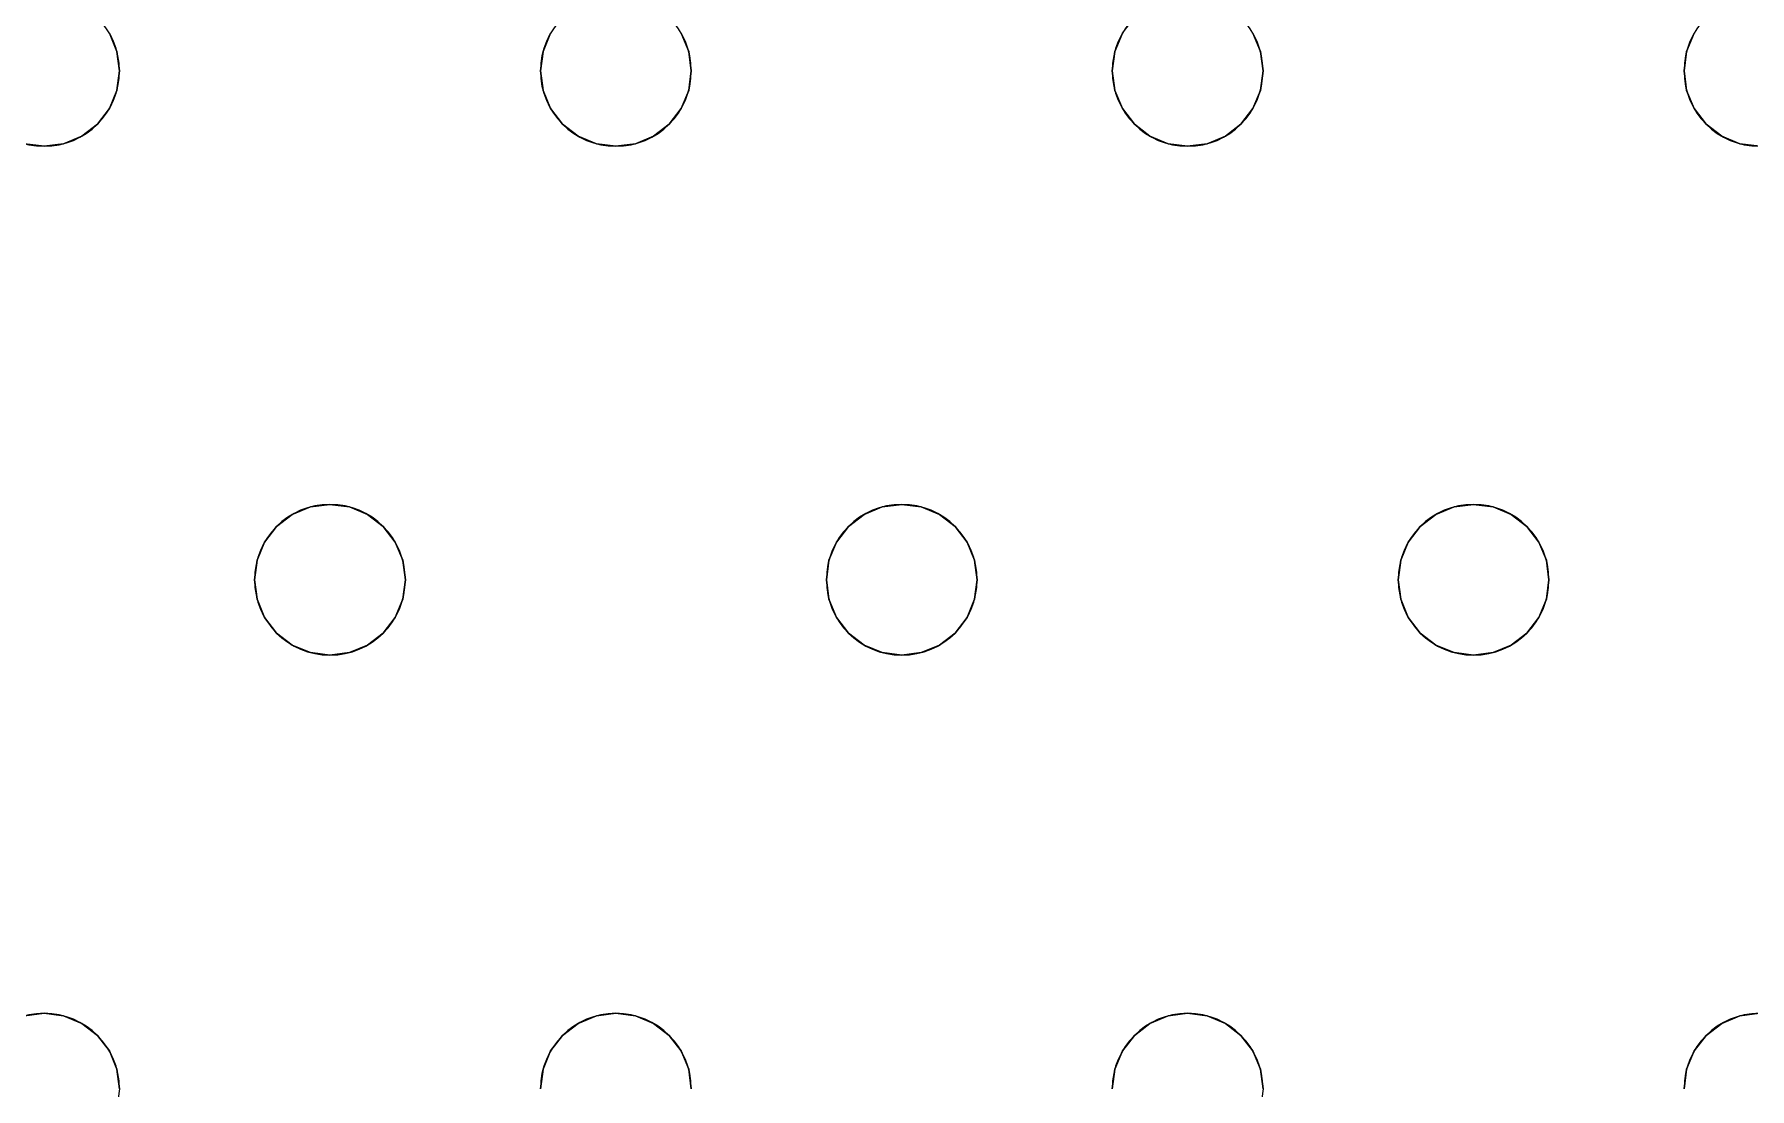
# Model space of a CAD drawing. Header units: millimetres. Extents: x -1 to 1601, y -701 to 1.
# Drawn here: x 612.4 to 703.4, y -152 to -96.1 of the extents above; entities that cross this region are included whole.
import ezdxf

# ---------------------------------------------------------------- set-up
doc = ezdxf.new("R2010")
doc.units = ezdxf.units.MM
doc.layers.add('IQ_200_3D', color=1, linetype='Continuous')
doc.layers.add('IQ_204_2D', color=7, linetype='Continuous')

msp = doc.modelspace()

# ---------------------------------------------------------------- linework, layer by layer
at = {"layer": 'IQ_200_3D', "lineweight": 18}
for points, invisible_edges in [([(122.762, -68.034, 850), (1477.238, -68.034, 850), (1477.238, -397.966, 850), (122.762, -397.966, 850)], 10), ([(122.762, -68.034, 860), (122.762, -397.966, 860), (1477.238, -397.966, 860), (1477.238, -68.034, 860)], 5), ([(670.085, -96, 890), (670.721, -95.172, 890), (646.68, -96, 890), (647.079, -96.965, 890)], 10), ([(616.746, -96.965, 890), (616.347, -96, 890), (616.347, -96, 888), (616.746, -96.965, 888)], 10), ([(616.746, -96.965, 888), (616.347, -96, 888), (639.752, -96, 888), (639.352, -96.965, 888)], 10), ([(616.746, -96.965, 890), (639.352, -96.965, 890), (639.752, -96, 890), (616.347, -96, 890)], 5), ([(639.752, -96, 890), (639.352, -96.965, 890), (639.352, -96.965, 888), (639.752, -96, 888)], 10), ([(647.079, -96.965, 890), (646.68, -96, 890), (646.68, -96, 888), (647.079, -96.965, 888)], 10), ([(670.085, -96, 888), (669.685, -96.965, 888), (647.079, -96.965, 888), (646.68, -96, 888)], 10), ([(647.079, -96.965, 890), (647.216, -98, 890), (669.685, -96.965, 890), (670.085, -96, 890)], 10), ([(670.085, -96, 890), (669.685, -96.965, 890), (669.685, -96.965, 888), (670.085, -96, 888)], 10), ([(677.413, -96.965, 890), (677.013, -96, 890), (677.013, -96, 888), (677.413, -96.965, 888)], 10), ([(677.413, -96.965, 888), (677.013, -96, 888), (700.418, -96, 888), (700.019, -96.965, 888)], 10), ([(677.413, -96.965, 890), (700.019, -96.965, 890), (700.418, -96, 890), (677.013, -96, 890)], 5), ([(700.418, -96, 890), (700.019, -96.965, 890), (700.019, -96.965, 888), (700.418, -96, 888)], 10), ([(616.882, -98, 890), (616.746, -96.965, 890), (616.746, -96.965, 888), (616.882, -98, 888)], 2), ([(639.216, -98, 888), (616.746, -99.035, 888), (616.882, -98, 888), (639.352, -96.965, 888)], 5), ([(616.882, -98, 888), (616.746, -96.965, 888), (639.352, -96.965, 888)], 14), ([(616.882, -98, 890), (639.216, -98, 890), (639.352, -96.965, 890), (616.746, -96.965, 890)], 5), ([(639.352, -96.965, 890), (639.216, -98, 890), (639.216, -98, 888), (639.352, -96.965, 888)], 8), ([(647.216, -98, 890), (647.079, -96.965, 890), (647.079, -96.965, 888), (647.216, -98, 888)], 2), ([(647.216, -98, 888), (647.079, -96.965, 888), (669.685, -96.965, 888), (669.549, -98, 888)], 10), ([(647.216, -98, 890), (669.549, -98, 890), (669.685, -96.965, 890)], 13), ([(669.685, -96.965, 890), (669.549, -98, 890), (669.549, -98, 888), (669.685, -96.965, 888)], 8), ([(677.549, -98, 890), (677.413, -96.965, 890), (677.413, -96.965, 888), (677.549, -98, 888)], 2), ([(677.549, -98, 888), (677.413, -96.965, 888), (700.019, -96.965, 888), (699.882, -98, 888)], 10), ([(700.019, -96.965, 890), (677.413, -96.965, 890), (677.549, -98, 890), (699.882, -98, 890)], 5), ([(700.019, -96.965, 890), (699.882, -98, 890), (699.882, -98, 888), (700.019, -96.965, 888)], 8), ([(639.352, -99.035, 888), (616.347, -100, 888), (616.746, -99.035, 888), (639.216, -98, 888)], 5), ([(639.352, -99.035, 890), (639.216, -98, 890), (616.746, -99.035, 890), (616.347, -100, 890)], 10), ([(616.746, -99.035, 890), (616.882, -98, 890), (616.882, -98, 888), (616.746, -99.035, 888)], 8), ([(616.746, -99.035, 890), (639.216, -98, 890), (616.882, -98, 890)], 3), ([(639.216, -98, 890), (639.352, -99.035, 890), (639.352, -99.035, 888), (639.216, -98, 888)], 2), ([(669.685, -99.035, 888), (646.68, -100, 888), (647.079, -99.035, 888), (669.549, -98, 888)], 5), ([(647.079, -99.035, 890), (647.216, -98, 890), (647.216, -98, 888), (647.079, -99.035, 888)], 8), ([(669.549, -98, 888), (647.079, -99.035, 888), (647.216, -98, 888)], 13), ([(647.079, -99.035, 890), (669.685, -99.035, 890), (669.549, -98, 890), (647.216, -98, 890)], 5), ([(669.549, -98, 890), (669.685, -99.035, 890), (669.685, -99.035, 888), (669.549, -98, 888)], 2), ([(677.413, -99.035, 890), (677.549, -98, 890), (677.549, -98, 888), (677.413, -99.035, 888)], 8), ([(699.882, -98, 888), (700.019, -99.035, 888), (677.413, -99.035, 888), (677.549, -98, 888)], 10), ([(677.413, -99.035, 890), (700.019, -99.035, 890), (699.882, -98, 890), (677.549, -98, 890)], 5), ([(699.882, -98, 890), (700.019, -99.035, 890), (700.019, -99.035, 888), (699.882, -98, 888)], 2), ([(616.347, -100, 890), (616.746, -99.035, 890), (616.746, -99.035, 888), (616.347, -100, 888)], 10), ([(639.752, -100, 888), (616.347, -100, 888), (639.352, -99.035, 888)], 3), ([(616.347, -100, 890), (639.752, -100, 890), (639.352, -99.035, 890)], 13), ([(639.352, -99.035, 890), (639.752, -100, 890), (639.752, -100, 888), (639.352, -99.035, 888)], 10), ([(646.68, -100, 890), (647.079, -99.035, 890), (647.079, -99.035, 888), (646.68, -100, 888)], 10), ([(670.085, -100, 888), (646.68, -100, 888), (669.685, -99.035, 888)], 3), ([(669.685, -99.035, 890), (647.079, -99.035, 890), (646.68, -100, 890), (670.085, -100, 890)], 5), ([(669.685, -99.035, 890), (670.085, -100, 890), (670.085, -100, 888), (669.685, -99.035, 888)], 10), ([(677.013, -100, 890), (677.413, -99.035, 890), (677.413, -99.035, 888), (677.013, -100, 888)], 10), ([(677.013, -100, 888), (677.413, -99.035, 888), (700.019, -99.035, 888), (700.418, -100, 888)], 10), ([(700.019, -99.035, 890), (677.413, -99.035, 890), (677.013, -100, 890), (700.418, -100, 890)], 5), ([(700.019, -99.035, 890), (700.418, -100, 890), (700.418, -100, 888), (700.019, -99.035, 888)], 10), ([(615.711, -100.828, 890), (616.347, -100, 890), (616.347, -100, 888), (615.711, -100.828, 888)], 10), ([(628.049, -121, 888), (615.711, -100.828, 888), (616.347, -100, 888), (639.752, -100, 888)], 13), ([(616.347, -100, 890), (615.711, -100.828, 890), (628.049, -121, 890)], 14), ([(628.049, -121, 890), (640.387, -100.828, 890), (639.752, -100, 890), (616.347, -100, 890)], 13), ([(640.387, -100.828, 888), (629.084, -121.136, 888), (628.049, -121, 888), (639.752, -100, 888)], 5), ([(639.752, -100, 890), (640.387, -100.828, 890), (640.387, -100.828, 888), (639.752, -100, 888)], 10), ([(646.044, -100.828, 890), (646.68, -100, 890), (646.68, -100, 888), (646.044, -100.828, 888)], 10), ([(658.382, -121, 888), (646.044, -100.828, 888), (646.68, -100, 888), (670.085, -100, 888)], 13), ([(658.382, -121, 890), (646.68, -100, 890), (646.044, -100.828, 890), (657.347, -121.136, 890)], 5), ([(658.382, -121, 890), (670.721, -100.828, 890), (670.085, -100, 890), (646.68, -100, 890)], 13), ([(670.721, -100.828, 888), (659.418, -121.136, 888), (658.382, -121, 888), (670.085, -100, 888)], 5), ([(670.085, -100, 890), (670.721, -100.828, 890), (670.721, -100.828, 888), (670.085, -100, 888)], 10), ([(676.378, -100.828, 890), (677.013, -100, 890), (677.013, -100, 888), (676.378, -100.828, 888)], 10), ([(688.716, -121, 888), (676.378, -100.828, 888), (677.013, -100, 888), (700.418, -100, 888)], 13), ([(688.716, -121, 890), (677.013, -100, 890), (676.378, -100.828, 890), (687.68, -121.136, 890)], 5), ([(688.716, -121, 890), (701.054, -100.828, 890), (700.418, -100, 890), (677.013, -100, 890)], 13), ([(688.716, -121, 888), (700.418, -100, 888), (701.054, -100.828, 888)], 13), ([(700.418, -100, 890), (701.054, -100.828, 890), (701.054, -100.828, 888), (700.418, -100, 888)], 10), ([(614.882, -101.464, 890), (615.711, -100.828, 890), (615.711, -100.828, 888), (614.882, -101.464, 888)], 10), ([(627.014, -121.136, 888), (614.882, -101.464, 888), (615.711, -100.828, 888), (628.049, -121, 888)], 5), ([(615.711, -100.828, 890), (614.882, -101.464, 890), (627.014, -121.136, 890), (628.049, -121, 890)], 10), ([(629.084, -121.136, 890), (641.216, -101.464, 890), (640.387, -100.828, 890), (628.049, -121, 890)], 5), ([(641.216, -101.464, 888), (630.049, -121.536, 888), (629.084, -121.136, 888), (640.387, -100.828, 888)], 5), ([(640.387, -100.828, 890), (641.216, -101.464, 890), (641.216, -101.464, 888), (640.387, -100.828, 888)], 10), ([(645.216, -101.464, 890), (646.044, -100.828, 890), (646.044, -100.828, 888), (645.216, -101.464, 888)], 10), ([(657.347, -121.136, 888), (656.382, -121.536, 888), (645.216, -101.464, 888), (646.044, -100.828, 888)], 10), ([(646.044, -100.828, 890), (645.216, -101.464, 890), (657.347, -121.136, 890)], 14), ([(657.347, -121.136, 888), (646.044, -100.828, 888), (658.382, -121, 888)], 3), ([(658.382, -121, 890), (659.418, -121.136, 890), (670.721, -100.828, 890)], 14), ([(671.549, -101.464, 888), (659.418, -121.136, 888), (670.721, -100.828, 888)], 3), ([(671.549, -101.464, 890), (670.721, -100.828, 890), (659.418, -121.136, 890), (660.382, -121.536, 890)], 10), ([(670.721, -100.828, 890), (671.549, -101.464, 890), (671.549, -101.464, 888), (670.721, -100.828, 888)], 10), ([(675.549, -101.464, 890), (676.378, -100.828, 890), (676.378, -100.828, 888), (675.549, -101.464, 888)], 10), ([(675.549, -101.464, 888), (676.378, -100.828, 888), (687.68, -121.136, 888), (686.716, -121.536, 888)], 10), ([(687.68, -121.136, 890), (676.378, -100.828, 890), (675.549, -101.464, 890), (686.716, -121.536, 890)], 5), ([(687.68, -121.136, 888), (676.378, -100.828, 888), (688.716, -121, 888)], 3), ([(689.751, -121.136, 888), (688.716, -121, 888), (701.054, -100.828, 888), (701.882, -101.464, 888)], 10), ([(701.054, -100.828, 890), (688.716, -121, 890), (689.751, -121.136, 890)], 13), ([(701.882, -101.464, 890), (701.054, -100.828, 890), (689.751, -121.136, 890), (690.716, -121.536, 890)], 10), ([(701.054, -100.828, 890), (701.882, -101.464, 890), (701.882, -101.464, 888), (701.054, -100.828, 888)], 10), ([(612.882, -102, 888), (601.18, -123, 888), (600.544, -122.172, 888), (611.847, -101.864, 888)], 5), ([(600.544, -122.172, 890), (601.18, -123, 890), (612.882, -102, 890), (611.847, -101.864, 890)], 10), ([(612.882, -102, 888), (611.847, -101.864, 888), (611.847, -101.864, 890), (612.882, -102, 890)], 10), ([(613.918, -101.864, 888), (612.882, -102, 888), (612.882, -102, 890), (613.918, -101.864, 890)], 10), ([(625.221, -122.172, 888), (612.882, -102, 888), (613.918, -101.864, 888), (626.049, -121.536, 888)], 5), ([(625.221, -122.172, 890), (626.049, -121.536, 890), (613.918, -101.864, 890), (612.882, -102, 890)], 10), ([(613.918, -101.864, 890), (614.882, -101.464, 890), (614.882, -101.464, 888), (613.918, -101.864, 888)], 10), ([(626.049, -121.536, 888), (613.918, -101.864, 888), (614.882, -101.464, 888), (627.014, -121.136, 888)], 5), ([(614.882, -101.464, 890), (613.918, -101.864, 890), (626.049, -121.536, 890), (627.014, -121.136, 890)], 10), ([(641.216, -101.464, 890), (629.084, -121.136, 890), (630.049, -121.536, 890)], 13), ([(642.18, -101.864, 888), (630.877, -122.172, 888), (630.049, -121.536, 888), (641.216, -101.464, 888)], 5), ([(630.049, -121.536, 890), (630.877, -122.172, 890), (642.18, -101.864, 890), (641.216, -101.464, 890)], 10), ([(630.877, -122.172, 888), (642.18, -101.864, 888), (643.216, -102, 888), (631.513, -123, 888)], 5), ([(643.216, -102, 890), (642.18, -101.864, 890), (630.877, -122.172, 890), (631.513, -123, 890)], 10), ([(641.216, -101.464, 890), (642.18, -101.864, 890), (642.18, -101.864, 888), (641.216, -101.464, 888)], 10), ([(643.216, -102, 888), (642.18, -101.864, 888), (642.18, -101.864, 890), (643.216, -102, 890)], 10), ([(644.251, -101.864, 888), (643.216, -102, 888), (643.216, -102, 890), (644.251, -101.864, 890)], 10), ([(643.216, -102, 888), (644.251, -101.864, 888), (655.554, -122.172, 888), (654.918, -123, 888)], 10), ([(655.554, -122.172, 890), (656.382, -121.536, 890), (644.251, -101.864, 890), (643.216, -102, 890)], 10), ([(644.251, -101.864, 890), (645.216, -101.464, 890), (645.216, -101.464, 888), (644.251, -101.864, 888)], 10), ([(644.251, -101.864, 888), (645.216, -101.464, 888), (656.382, -121.536, 888), (655.554, -122.172, 888)], 10), ([(656.382, -121.536, 890), (657.347, -121.136, 890), (645.216, -101.464, 890), (644.251, -101.864, 890)], 10), ([(660.382, -121.536, 888), (659.418, -121.136, 888), (671.549, -101.464, 888), (672.514, -101.864, 888)], 10), ([(672.514, -101.864, 890), (671.549, -101.464, 890), (660.382, -121.536, 890), (661.211, -122.172, 890)], 10), ([(661.211, -122.172, 888), (660.382, -121.536, 888), (672.514, -101.864, 888), (673.549, -102, 888)], 10), ([(673.549, -102, 890), (672.514, -101.864, 890), (661.211, -122.172, 890), (661.847, -123, 890)], 10), ([(671.549, -101.464, 890), (672.514, -101.864, 890), (672.514, -101.864, 888), (671.549, -101.464, 888)], 10), ([(673.549, -102, 888), (672.514, -101.864, 888), (672.514, -101.864, 890), (673.549, -102, 890)], 10), ([(674.584, -101.864, 888), (673.549, -102, 888), (673.549, -102, 890), (674.584, -101.864, 890)], 10), ([(673.549, -102, 888), (674.584, -101.864, 888), (685.887, -122.172, 888), (685.252, -123, 888)], 10), ([(673.549, -102, 890), (685.252, -123, 890), (685.887, -122.172, 890), (674.584, -101.864, 890)], 5), ([(674.584, -101.864, 890), (675.549, -101.464, 890), (675.549, -101.464, 888), (674.584, -101.864, 888)], 10), ([(686.716, -121.536, 888), (685.887, -122.172, 888), (674.584, -101.864, 888), (675.549, -101.464, 888)], 10), ([(674.584, -101.864, 890), (685.887, -122.172, 890), (686.716, -121.536, 890), (675.549, -101.464, 890)], 5), ([(690.716, -121.536, 888), (689.751, -121.136, 888), (701.882, -101.464, 888), (702.847, -101.864, 888)], 10), ([(702.847, -101.864, 890), (701.882, -101.464, 890), (690.716, -121.536, 890), (691.544, -122.172, 890)], 10), ([(691.544, -122.172, 888), (690.716, -121.536, 888), (702.847, -101.864, 888), (703.882, -102, 888)], 10), ([(703.882, -102, 890), (702.847, -101.864, 890), (691.544, -122.172, 890), (692.18, -123, 890)], 10), ([(701.882, -101.464, 890), (702.847, -101.864, 890), (702.847, -101.864, 888), (701.882, -101.464, 888)], 10), ([(703.882, -102, 888), (702.847, -101.864, 888), (702.847, -101.864, 890), (703.882, -102, 890)], 10), ([(612.882, -102, 888), (625.221, -122.172, 888), (624.585, -123, 888), (601.18, -123, 888)], 13), ([(624.585, -123, 890), (625.221, -122.172, 890), (612.882, -102, 890), (601.18, -123, 890)], 14), ([(631.513, -123, 888), (643.216, -102, 888), (654.918, -123, 888), (631.913, -123.965, 888)], 7), ([(654.918, -123, 890), (655.554, -122.172, 890), (643.216, -102, 890), (631.513, -123, 890)], 14), ([(661.847, -123, 888), (661.211, -122.172, 888), (673.549, -102, 888), (685.252, -123, 888)], 14), ([(685.252, -123, 890), (673.549, -102, 890), (661.847, -123, 890)], 15), ([(692.18, -123, 888), (691.544, -122.172, 888), (703.882, -102, 888), (715.585, -123, 888)], 14), ([(703.882, -102, 890), (692.18, -123, 890), (715.585, -123, 890), (716.221, -122.172, 890)], 11), ([(627.014, -121.136, 888), (628.049, -121, 888), (628.049, -121, 890), (627.014, -121.136, 890)], 10), ([(628.049, -121, 888), (629.084, -121.136, 888), (629.084, -121.136, 890), (628.049, -121, 890)], 10), ([(657.347, -121.136, 888), (658.382, -121, 888), (658.382, -121, 890), (657.347, -121.136, 890)], 10), ([(658.382, -121, 888), (659.418, -121.136, 888), (659.418, -121.136, 890), (658.382, -121, 890)], 10), ([(687.68, -121.136, 888), (688.716, -121, 888), (688.716, -121, 890), (687.68, -121.136, 890)], 10), ([(688.716, -121, 888), (689.751, -121.136, 888), (689.751, -121.136, 890), (688.716, -121, 890)], 10), ([(626.049, -121.536, 890), (625.221, -122.172, 890), (625.221, -122.172, 888), (626.049, -121.536, 888)], 10), ([(627.014, -121.136, 890), (626.049, -121.536, 890), (626.049, -121.536, 888), (627.014, -121.136, 888)], 10), ([(630.049, -121.536, 890), (629.084, -121.136, 890), (629.084, -121.136, 888), (630.049, -121.536, 888)], 10), ([(630.877, -122.172, 890), (630.049, -121.536, 890), (630.049, -121.536, 888), (630.877, -122.172, 888)], 10), ([(656.382, -121.536, 890), (655.554, -122.172, 890), (655.554, -122.172, 888), (656.382, -121.536, 888)], 10), ([(657.347, -121.136, 890), (656.382, -121.536, 890), (656.382, -121.536, 888), (657.347, -121.136, 888)], 10), ([(660.382, -121.536, 890), (659.418, -121.136, 890), (659.418, -121.136, 888), (660.382, -121.536, 888)], 10), ([(661.211, -122.172, 890), (660.382, -121.536, 890), (660.382, -121.536, 888), (661.211, -122.172, 888)], 10), ([(686.716, -121.536, 890), (685.887, -122.172, 890), (685.887, -122.172, 888), (686.716, -121.536, 888)], 10), ([(687.68, -121.136, 890), (686.716, -121.536, 890), (686.716, -121.536, 888), (687.68, -121.136, 888)], 10), ([(690.716, -121.536, 890), (689.751, -121.136, 890), (689.751, -121.136, 888), (690.716, -121.536, 888)], 10), ([(691.544, -122.172, 890), (690.716, -121.536, 890), (690.716, -121.536, 888), (691.544, -122.172, 888)], 10), ([(625.221, -122.172, 890), (624.585, -123, 890), (624.585, -123, 888), (625.221, -122.172, 888)], 10), ([(631.513, -123, 890), (630.877, -122.172, 890), (630.877, -122.172, 888), (631.513, -123, 888)], 10), ([(655.554, -122.172, 890), (654.918, -123, 890), (654.918, -123, 888), (655.554, -122.172, 888)], 10), ([(661.847, -123, 890), (661.211, -122.172, 890), (661.211, -122.172, 888), (661.847, -123, 888)], 10), ([(685.887, -122.172, 890), (685.252, -123, 890), (685.252, -123, 888), (685.887, -122.172, 888)], 10), ([(692.18, -123, 890), (691.544, -122.172, 890), (691.544, -122.172, 888), (692.18, -123, 888)], 10), ([(601.579, -123.965, 888), (601.18, -123, 888), (624.585, -123, 888), (624.185, -123.965, 888)], 10), ([(601.579, -123.965, 890), (624.585, -123, 890), (601.18, -123, 890)], 3), ([(624.185, -123.965, 890), (624.585, -123, 890), (601.579, -123.965, 890), (601.716, -125, 890)], 10), ([(624.585, -123, 890), (624.185, -123.965, 890), (624.185, -123.965, 888), (624.585, -123, 888)], 10), ([(631.913, -123.965, 890), (631.513, -123, 890), (631.513, -123, 888), (631.913, -123.965, 888)], 10), ([(631.913, -123.965, 890), (654.519, -123.965, 890), (654.918, -123, 890), (631.513, -123, 890)], 5), ([(654.918, -123, 888), (654.519, -123.965, 888), (631.913, -123.965, 888)], 14), ([(654.918, -123, 890), (654.519, -123.965, 890), (654.519, -123.965, 888), (654.918, -123, 888)], 10), ([(662.246, -123.965, 890), (661.847, -123, 890), (661.847, -123, 888), (662.246, -123.965, 888)], 10), ([(685.252, -123, 888), (662.246, -123.965, 888), (661.847, -123, 888)], 13), ([(662.246, -123.965, 890), (684.852, -123.965, 890), (685.252, -123, 890), (661.847, -123, 890)], 5), ([(684.852, -123.965, 888), (662.382, -125, 888), (662.246, -123.965, 888), (685.252, -123, 888)], 5), ([(685.252, -123, 890), (684.852, -123.965, 890), (684.852, -123.965, 888), (685.252, -123, 888)], 10), ([(692.579, -123.965, 890), (692.18, -123, 890), (692.18, -123, 888), (692.579, -123.965, 888)], 10), ([(692.579, -123.965, 888), (692.18, -123, 888), (715.585, -123, 888)], 14), ([(692.579, -123.965, 890), (715.185, -123.965, 890), (715.585, -123, 890), (692.18, -123, 890)], 5), ([(715.185, -123.965, 888), (692.716, -125, 888), (692.579, -123.965, 888), (715.585, -123, 888)], 5), ([(624.185, -123.965, 888), (624.049, -125, 888), (601.716, -125, 888), (601.579, -123.965, 888)], 10), ([(624.049, -125, 890), (624.185, -123.965, 890), (601.716, -125, 890), (601.579, -126.035, 890)], 10), ([(624.185, -123.965, 890), (624.049, -125, 890), (624.049, -125, 888), (624.185, -123.965, 888)], 8), ([(632.049, -125, 890), (631.913, -123.965, 890), (631.913, -123.965, 888), (632.049, -125, 888)], 2), ([(632.049, -125, 888), (631.913, -123.965, 888), (654.519, -123.965, 888), (654.382, -125, 888)], 10), ([(632.049, -125, 890), (654.382, -125, 890), (654.519, -123.965, 890), (631.913, -123.965, 890)], 5), ([(654.519, -123.965, 890), (654.382, -125, 890), (654.382, -125, 888), (654.519, -123.965, 888)], 8), ([(662.382, -125, 890), (662.246, -123.965, 890), (662.246, -123.965, 888), (662.382, -125, 888)], 2), ([(684.716, -125, 888), (662.246, -126.035, 888), (662.382, -125, 888), (684.852, -123.965, 888)], 5), ([(662.382, -125, 890), (684.716, -125, 890), (684.852, -123.965, 890), (662.246, -123.965, 890)], 5), ([(684.852, -123.965, 890), (684.716, -125, 890), (684.716, -125, 888), (684.852, -123.965, 888)], 8), ([(692.716, -125, 890), (692.579, -123.965, 890), (692.579, -123.965, 888), (692.716, -125, 888)], 2), ([(715.049, -125, 888), (692.579, -126.035, 888), (692.716, -125, 888), (715.185, -123.965, 888)], 5), ([(692.716, -125, 890), (715.049, -125, 890), (715.185, -123.965, 890), (692.579, -123.965, 890)], 5), ([(624.185, -126.035, 890), (624.049, -125, 890), (601.579, -126.035, 890), (601.18, -127, 890)], 10), ([(624.049, -125, 888), (624.185, -126.035, 888), (601.579, -126.035, 888), (601.716, -125, 888)], 10), ([(624.049, -125, 890), (624.185, -126.035, 890), (624.185, -126.035, 888), (624.049, -125, 888)], 2), ([(631.913, -126.035, 890), (632.049, -125, 890), (632.049, -125, 888), (631.913, -126.035, 888)], 8), ([(631.913, -126.035, 888), (632.049, -125, 888), (654.382, -125, 888), (654.519, -126.035, 888)], 10), ([(654.382, -125, 890), (632.049, -125, 890), (631.913, -126.035, 890), (654.519, -126.035, 890)], 5), ([(654.382, -125, 890), (654.519, -126.035, 890), (654.519, -126.035, 888), (654.382, -125, 888)], 2), ([(684.852, -126.035, 888), (661.847, -127, 888), (662.246, -126.035, 888), (684.716, -125, 888)], 5), ([(662.246, -126.035, 890), (662.382, -125, 890), (662.382, -125, 888), (662.246, -126.035, 888)], 8), ([(662.246, -126.035, 890), (684.852, -126.035, 890), (684.716, -125, 890), (662.382, -125, 890)], 5), ([(684.716, -125, 890), (684.852, -126.035, 890), (684.852, -126.035, 888), (684.716, -125, 888)], 2), ([(715.185, -126.035, 888), (692.18, -127, 888), (692.579, -126.035, 888), (715.049, -125, 888)], 5), ([(692.579, -126.035, 890), (692.716, -125, 890), (692.716, -125, 888), (692.579, -126.035, 888)], 8), ([(692.579, -126.035, 890), (715.185, -126.035, 890), (715.049, -125, 890), (692.716, -125, 890)], 5), ([(601.18, -127, 888), (601.579, -126.035, 888), (624.185, -126.035, 888), (624.585, -127, 888)], 10), ([(601.18, -127, 890), (612.882, -148, 890), (624.585, -127, 890), (624.185, -126.035, 890)], 11), ([(624.185, -126.035, 890), (624.585, -127, 890), (624.585, -127, 888), (624.185, -126.035, 888)], 10), ([(631.513, -127, 890), (631.913, -126.035, 890), (631.913, -126.035, 888), (631.513, -127, 888)], 10), ([(654.918, -127, 888), (643.216, -148, 888), (631.513, -127, 888), (654.519, -126.035, 888)], 7), ([(631.513, -127, 888), (631.913, -126.035, 888), (654.519, -126.035, 888)], 14), ([(654.918, -127, 890), (654.519, -126.035, 890), (631.513, -127, 890), (643.216, -148, 890)], 14), ([(631.913, -126.035, 890), (631.513, -127, 890), (654.519, -126.035, 890)], 14), ([(654.519, -126.035, 890), (654.918, -127, 890), (654.918, -127, 888), (654.519, -126.035, 888)], 10), ([(661.847, -127, 890), (662.246, -126.035, 890), (662.246, -126.035, 888), (661.847, -127, 888)], 10), ([(685.252, -127, 888), (661.847, -127, 888), (684.852, -126.035, 888)], 3), ([(661.847, -127, 890), (685.252, -127, 890), (684.852, -126.035, 890), (662.246, -126.035, 890)], 5), ([(684.852, -126.035, 890), (685.252, -127, 890), (685.252, -127, 888), (684.852, -126.035, 888)], 10), ([(692.18, -127, 890), (692.579, -126.035, 890), (692.579, -126.035, 888), (692.18, -127, 888)], 10), ([(715.585, -127, 888), (692.18, -127, 888), (715.185, -126.035, 888)], 3), ([(715.585, -127, 890), (715.185, -126.035, 890), (692.18, -127, 890), (703.882, -148, 890)], 14), ([(692.579, -126.035, 890), (692.18, -127, 890), (715.185, -126.035, 890)], 14), ([(600.544, -127.828, 888), (601.18, -127, 888), (612.882, -148, 888), (611.847, -148.136, 888)], 10), ([(600.544, -127.828, 890), (611.847, -148.136, 890), (612.882, -148, 890), (601.18, -127, 890)], 5), ([(601.18, -127, 888), (624.585, -127, 888), (612.882, -148, 888)], 15), ([(612.882, -148, 888), (624.585, -127, 888), (625.221, -127.828, 888), (613.918, -148.136, 888)], 5), ([(625.221, -127.828, 890), (624.585, -127, 890), (612.882, -148, 890), (613.918, -148.136, 890)], 10), ([(624.585, -127, 890), (625.221, -127.828, 890), (625.221, -127.828, 888), (624.585, -127, 888)], 10), ([(630.877, -127.828, 890), (631.513, -127, 890), (631.513, -127, 888), (630.877, -127.828, 888)], 10), ([(630.877, -127.828, 888), (631.513, -127, 888), (643.216, -148, 888), (642.18, -148.136, 888)], 10), ([(643.216, -148, 890), (631.513, -127, 890), (630.877, -127.828, 890), (642.18, -148.136, 890)], 5), ([(655.554, -127.828, 888), (644.251, -148.136, 888), (643.216, -148, 888), (654.918, -127, 888)], 5), ([(655.554, -127.828, 890), (654.918, -127, 890), (643.216, -148, 890), (644.251, -148.136, 890)], 10), ([(654.918, -127, 890), (655.554, -127.828, 890), (655.554, -127.828, 888), (654.918, -127, 888)], 10), ([(661.211, -127.828, 890), (661.847, -127, 890), (661.847, -127, 888), (661.211, -127.828, 888)], 10), ([(661.211, -127.828, 888), (661.847, -127, 888), (673.549, -148, 888), (672.514, -148.136, 888)], 10), ([(661.211, -127.828, 890), (672.514, -148.136, 890), (673.549, -148, 890), (661.847, -127, 890)], 5), ([(685.252, -127, 888), (685.887, -127.828, 888), (673.549, -148, 888), (661.847, -127, 888)], 14), ([(673.549, -148, 890), (685.887, -127.828, 890), (685.252, -127, 890), (661.847, -127, 890)], 13), ([(685.252, -127, 890), (685.887, -127.828, 890), (685.887, -127.828, 888), (685.252, -127, 888)], 10), ([(691.544, -127.828, 890), (692.18, -127, 890), (692.18, -127, 888), (691.544, -127.828, 888)], 10), ([(703.882, -148, 888), (691.544, -127.828, 888), (692.18, -127, 888), (715.585, -127, 888)], 13), ([(703.882, -148, 890), (692.18, -127, 890), (691.544, -127.828, 890), (702.847, -148.136, 890)], 5), ([(625.221, -127.828, 888), (626.049, -128.464, 888), (613.918, -148.136, 888)], 14), ([(626.049, -128.464, 890), (625.221, -127.828, 890), (613.918, -148.136, 890), (614.882, -148.536, 890)], 10), ([(625.221, -127.828, 890), (626.049, -128.464, 890), (626.049, -128.464, 888), (625.221, -127.828, 888)], 10), ([(630.049, -128.464, 890), (630.877, -127.828, 890), (630.877, -127.828, 888), (630.049, -128.464, 888)], 10), ([(630.049, -128.464, 888), (630.877, -127.828, 888), (642.18, -148.136, 888), (641.216, -148.536, 888)], 10), ([(642.18, -148.136, 890), (630.877, -127.828, 890), (630.049, -128.464, 890)], 13), ([(656.382, -128.464, 888), (645.216, -148.536, 888), (644.251, -148.136, 888), (655.554, -127.828, 888)], 5), ([(655.554, -127.828, 890), (644.251, -148.136, 890), (656.382, -128.464, 890)], 3), ([(655.554, -127.828, 890), (656.382, -128.464, 890), (656.382, -128.464, 888), (655.554, -127.828, 888)], 10), ([(660.382, -128.464, 890), (661.211, -127.828, 890), (661.211, -127.828, 888), (660.382, -128.464, 888)], 10), ([(660.382, -128.464, 888), (661.211, -127.828, 888), (672.514, -148.136, 888), (671.549, -148.536, 888)], 10), ([(661.211, -127.828, 890), (660.382, -128.464, 890), (672.514, -148.136, 890)], 14), ([(685.887, -127.828, 888), (686.716, -128.464, 888), (674.584, -148.136, 888), (673.549, -148, 888)], 10), ([(674.584, -148.136, 890), (685.887, -127.828, 890), (673.549, -148, 890)], 3), ([(686.716, -128.464, 890), (685.887, -127.828, 890), (674.584, -148.136, 890), (675.549, -148.536, 890)], 10), ([(685.887, -127.828, 890), (686.716, -128.464, 890), (686.716, -128.464, 888), (685.887, -127.828, 888)], 10), ([(690.716, -128.464, 890), (691.544, -127.828, 890), (691.544, -127.828, 888), (690.716, -128.464, 888)], 10), ([(690.716, -128.464, 888), (691.544, -127.828, 888), (702.847, -148.136, 888), (701.882, -148.536, 888)], 10), ([(702.847, -148.136, 890), (691.544, -127.828, 890), (690.716, -128.464, 890), (701.882, -148.536, 890)], 5), ([(702.847, -148.136, 888), (691.544, -127.828, 888), (703.882, -148, 888)], 3), ([(626.049, -128.464, 888), (627.014, -128.864, 888), (614.882, -148.536, 888), (613.918, -148.136, 888)], 10), ([(627.014, -128.864, 890), (626.049, -128.464, 890), (614.882, -148.536, 890), (615.711, -149.172, 890)], 10), ([(627.014, -128.864, 888), (628.049, -129, 888), (615.711, -149.172, 888), (614.882, -148.536, 888)], 10), ([(628.049, -129, 890), (627.014, -128.864, 890), (615.711, -149.172, 890), (616.347, -150, 890)], 10), ([(616.347, -150, 888), (615.711, -149.172, 888), (628.049, -129, 888), (639.752, -150, 888)], 14), ([(639.752, -150, 890), (640.387, -149.172, 890), (628.049, -129, 890), (616.347, -150, 890)], 14), ([(626.049, -128.464, 890), (627.014, -128.864, 890), (627.014, -128.864, 888), (626.049, -128.464, 888)], 10), ([(628.049, -129, 888), (627.014, -128.864, 888), (627.014, -128.864, 890), (628.049, -129, 890)], 10), ([(629.084, -128.864, 888), (628.049, -129, 888), (628.049, -129, 890), (629.084, -128.864, 890)], 10), ([(640.387, -149.172, 888), (639.752, -150, 888), (628.049, -129, 888), (629.084, -128.864, 888)], 10), ([(640.387, -149.172, 890), (641.216, -148.536, 890), (629.084, -128.864, 890), (628.049, -129, 890)], 10), ([(629.084, -128.864, 890), (630.049, -128.464, 890), (630.049, -128.464, 888), (629.084, -128.864, 888)], 10), ([(629.084, -128.864, 888), (630.049, -128.464, 888), (641.216, -148.536, 888), (640.387, -149.172, 888)], 10), ([(630.049, -128.464, 890), (629.084, -128.864, 890), (641.216, -148.536, 890), (642.18, -148.136, 890)], 10), ([(645.216, -148.536, 890), (657.347, -128.864, 890), (656.382, -128.464, 890), (644.251, -148.136, 890)], 5), ([(657.347, -128.864, 888), (646.044, -149.172, 888), (645.216, -148.536, 888), (656.382, -128.464, 888)], 5), ([(646.044, -149.172, 890), (658.382, -129, 890), (657.347, -128.864, 890), (645.216, -148.536, 890)], 5), ([(646.044, -149.172, 888), (657.347, -128.864, 888), (658.382, -129, 888), (646.68, -150, 888)], 5), ([(646.68, -150, 890), (658.382, -129, 890), (646.044, -149.172, 890)], 3), ([(646.68, -150, 888), (658.382, -129, 888), (670.085, -150, 888), (647.079, -150.965, 888)], 7), ([(670.085, -150, 890), (670.721, -149.172, 890), (658.382, -129, 890), (646.68, -150, 890)], 14), ([(656.382, -128.464, 890), (657.347, -128.864, 890), (657.347, -128.864, 888), (656.382, -128.464, 888)], 10), ([(658.382, -129, 888), (657.347, -128.864, 888), (657.347, -128.864, 890), (658.382, -129, 890)], 10), ([(659.418, -128.864, 888), (658.382, -129, 888), (658.382, -129, 890), (659.418, -128.864, 890)], 10), ([(658.382, -129, 888), (659.418, -128.864, 888), (670.721, -149.172, 888), (670.085, -150, 888)], 10), ([(670.721, -149.172, 890), (671.549, -148.536, 890), (659.418, -128.864, 890), (658.382, -129, 890)], 10), ([(659.418, -128.864, 890), (660.382, -128.464, 890), (660.382, -128.464, 888), (659.418, -128.864, 888)], 10), ([(659.418, -128.864, 888), (660.382, -128.464, 888), (671.549, -148.536, 888), (670.721, -149.172, 888)], 10), ([(671.549, -148.536, 890), (672.514, -148.136, 890), (660.382, -128.464, 890), (659.418, -128.864, 890)], 10), ([(675.549, -148.536, 888), (674.584, -148.136, 888), (686.716, -128.464, 888), (687.68, -128.864, 888)], 10), ([(687.68, -128.864, 890), (686.716, -128.464, 890), (675.549, -148.536, 890), (676.378, -149.172, 890)], 10), ([(676.378, -149.172, 888), (675.549, -148.536, 888), (687.68, -128.864, 888), (688.716, -129, 888)], 10), ([(676.378, -149.172, 890), (677.013, -150, 890), (688.716, -129, 890), (687.68, -128.864, 890)], 10), ([(677.013, -150, 888), (676.378, -149.172, 888), (688.716, -129, 888), (700.418, -150, 888)], 14), ([(700.418, -150, 890), (688.716, -129, 890), (677.013, -150, 890), (677.413, -150.965, 890)], 11), ([(686.716, -128.464, 890), (687.68, -128.864, 890), (687.68, -128.864, 888), (686.716, -128.464, 888)], 10), ([(688.716, -129, 888), (687.68, -128.864, 888), (687.68, -128.864, 890), (688.716, -129, 890)], 10), ([(689.751, -128.864, 888), (688.716, -129, 888), (688.716, -129, 890), (689.751, -128.864, 890)], 10), ([(688.716, -129, 888), (689.751, -128.864, 888), (701.054, -149.172, 888), (700.418, -150, 888)], 10), ([(701.054, -149.172, 890), (689.751, -128.864, 890), (688.716, -129, 890), (700.418, -150, 890)], 5), ([(689.751, -128.864, 890), (690.716, -128.464, 890), (690.716, -128.464, 888), (689.751, -128.864, 888)], 10), ([(689.751, -128.864, 888), (690.716, -128.464, 888), (701.882, -148.536, 888), (701.054, -149.172, 888)], 10), ([(689.751, -128.864, 890), (701.054, -149.172, 890), (701.882, -148.536, 890), (690.716, -128.464, 890)], 5), ([(611.847, -148.136, 888), (612.882, -148, 888), (612.882, -148, 890), (611.847, -148.136, 890)], 10), ([(612.882, -148, 888), (613.918, -148.136, 888), (613.918, -148.136, 890), (612.882, -148, 890)], 10), ([(614.882, -148.536, 890), (613.918, -148.136, 890), (613.918, -148.136, 888), (614.882, -148.536, 888)], 10), ([(642.18, -148.136, 890), (641.216, -148.536, 890), (641.216, -148.536, 888), (642.18, -148.136, 888)], 10), ([(642.18, -148.136, 888), (643.216, -148, 888), (643.216, -148, 890), (642.18, -148.136, 890)], 10), ([(643.216, -148, 888), (644.251, -148.136, 888), (644.251, -148.136, 890), (643.216, -148, 890)], 10), ([(645.216, -148.536, 890), (644.251, -148.136, 890), (644.251, -148.136, 888), (645.216, -148.536, 888)], 10), ([(672.514, -148.136, 890), (671.549, -148.536, 890), (671.549, -148.536, 888), (672.514, -148.136, 888)], 10), ([(672.514, -148.136, 888), (673.549, -148, 888), (673.549, -148, 890), (672.514, -148.136, 890)], 10), ([(673.549, -148, 888), (674.584, -148.136, 888), (674.584, -148.136, 890), (673.549, -148, 890)], 10), ([(675.549, -148.536, 890), (674.584, -148.136, 890), (674.584, -148.136, 888), (675.549, -148.536, 888)], 10), ([(702.847, -148.136, 890), (701.882, -148.536, 890), (701.882, -148.536, 888), (702.847, -148.136, 888)], 10), ([(702.847, -148.136, 888), (703.882, -148, 888), (703.882, -148, 890), (702.847, -148.136, 890)], 10), ([(615.711, -149.172, 890), (614.882, -148.536, 890), (614.882, -148.536, 888), (615.711, -149.172, 888)], 10), ([(616.347, -150, 890), (615.711, -149.172, 890), (615.711, -149.172, 888), (616.347, -150, 888)], 10), ([(640.387, -149.172, 890), (639.752, -150, 890), (639.752, -150, 888), (640.387, -149.172, 888)], 10), ([(641.216, -148.536, 890), (640.387, -149.172, 890), (640.387, -149.172, 888), (641.216, -148.536, 888)], 10), ([(646.044, -149.172, 890), (645.216, -148.536, 890), (645.216, -148.536, 888), (646.044, -149.172, 888)], 10), ([(646.68, -150, 890), (646.044, -149.172, 890), (646.044, -149.172, 888), (646.68, -150, 888)], 10), ([(670.721, -149.172, 890), (670.085, -150, 890), (670.085, -150, 888), (670.721, -149.172, 888)], 10), ([(671.549, -148.536, 890), (670.721, -149.172, 890), (670.721, -149.172, 888), (671.549, -148.536, 888)], 10), ([(676.378, -149.172, 890), (675.549, -148.536, 890), (675.549, -148.536, 888), (676.378, -149.172, 888)], 10), ([(677.013, -150, 890), (676.378, -149.172, 890), (676.378, -149.172, 888), (677.013, -150, 888)], 10), ([(701.054, -149.172, 890), (700.418, -150, 890), (700.418, -150, 888), (701.054, -149.172, 888)], 10), ([(701.882, -148.536, 890), (701.054, -149.172, 890), (701.054, -149.172, 888), (701.882, -148.536, 888)], 10), ([(616.746, -150.965, 890), (616.347, -150, 890), (616.347, -150, 888), (616.746, -150.965, 888)], 10), ([(616.746, -150.965, 888), (616.347, -150, 888), (639.752, -150, 888), (639.352, -150.965, 888)], 10), ([(616.746, -150.965, 890), (639.352, -150.965, 890), (639.752, -150, 890), (616.347, -150, 890)], 5), ([(639.752, -150, 890), (639.352, -150.965, 890), (639.352, -150.965, 888), (639.752, -150, 888)], 10), ([(647.079, -150.965, 890), (646.68, -150, 890), (646.68, -150, 888), (647.079, -150.965, 888)], 10), ([(647.079, -150.965, 890), (669.685, -150.965, 890), (670.085, -150, 890), (646.68, -150, 890)], 5), ([(669.685, -150.965, 888), (647.079, -150.965, 888), (670.085, -150, 888)], 3), ([(670.085, -150, 890), (669.685, -150.965, 890), (669.685, -150.965, 888), (670.085, -150, 888)], 10), ([(677.413, -150.965, 890), (677.013, -150, 890), (677.013, -150, 888), (677.413, -150.965, 888)], 10), ([(677.413, -150.965, 888), (677.013, -150, 888), (700.418, -150, 888), (700.019, -150.965, 888)], 10), ([(700.019, -150.965, 890), (700.418, -150, 890), (677.413, -150.965, 890), (677.549, -152, 890)], 10), ([(700.418, -150, 890), (700.019, -150.965, 890), (700.019, -150.965, 888), (700.418, -150, 888)], 10), ([(616.882, -152, 890), (616.746, -150.965, 890), (616.746, -150.965, 888), (616.882, -152, 888)], 2), ([(616.882, -152, 888), (616.746, -150.965, 888), (639.352, -150.965, 888), (639.216, -152, 888)], 10), ([(639.216, -152, 890), (639.352, -150.965, 890), (616.882, -152, 890), (616.746, -153.035, 890)], 10), ([(639.352, -150.965, 890), (616.746, -150.965, 890), (616.882, -152, 890)], 13), ([(639.352, -150.965, 890), (639.216, -152, 890), (639.216, -152, 888), (639.352, -150.965, 888)], 8), ([(647.216, -152, 890), (647.079, -150.965, 890), (647.079, -150.965, 888), (647.216, -152, 888)], 2), ([(647.216, -152, 888), (647.079, -150.965, 888), (669.685, -150.965, 888), (669.549, -152, 888)], 10), ([(647.216, -152, 890), (669.549, -152, 890), (669.685, -150.965, 890), (647.079, -150.965, 890)], 5), ([(669.685, -150.965, 890), (669.549, -152, 890), (669.549, -152, 888), (669.685, -150.965, 888)], 8), ([(677.549, -152, 890), (677.413, -150.965, 890), (677.413, -150.965, 888), (677.549, -152, 888)], 2), ([(677.549, -152, 888), (677.413, -150.965, 888), (700.019, -150.965, 888), (699.882, -152, 888)], 10), ([(699.882, -152, 890), (700.019, -150.965, 890), (677.549, -152, 890), (677.413, -153.035, 890)], 10), ([(700.019, -150.965, 890), (699.882, -152, 890), (699.882, -152, 888), (700.019, -150.965, 888)], 8)]:
    msp.add_3dface(points, dxfattribs=dict(at, invisible_edges=invisible_edges))
at = {"layer": 'IQ_204_2D'}
for centre, start, end in [((612.882, -98), 0, 180), ((643.216, -98), 360, 180), ((673.549, -98), 0, 180), ((703.882, -98), 360, 180), ((612.882, -98), 180, 0), ((643.216, -98), 180, 360), ((673.549, -98), 180, 0), ((703.882, -98), 180, 360), ((628.049, -125), 0, 180), ((658.382, -125), 360, 180), ((688.716, -125), 0, 180), ((628.049, -125), 180, 0), ((658.382, -125), 180, 360), ((688.716, -125), 180, 0), ((612.882, -152), 0, 180), ((643.216, -152), 0, 180), ((673.549, -152), 0, 180), ((703.882, -152), 0, 180)]:
    msp.add_arc(centre, 4, start, end, dxfattribs=at)

# ---------------------------------------------------------------- meshes
at = {"layer": 'IQ_200_3D', "lineweight": 18}
mesh = msp.add_polyface(dxfattribs=at)
corners = [(1600, 0, 850), (1600, -700, 850), (0, -700, 850), (0, 0, 850), (1210.5, -594, 850), (1211.556, -602.023, 850), (1214.653, -609.5, 850), (1219.58, -615.92, 850), (1226, -620.847, 850), (1233.477, -623.944, 850), (1241.5, -625, 850), (1459.5, -625, 850), (1467.523, -623.944, 850), (1475, -620.847, 850), (1481.42, -615.92, 850), (1486.347, -609.5, 850), (1489.444, -602.023, 850), (1490.5, -594, 850), (1490.5, -476, 850), (1489.444, -467.977, 850), (1486.347, -460.5, 850), (1481.42, -454.08, 850), (1475, -449.153, 850), (1467.523, -446.056, 850), (1459.5, -445, 850), (1241.5, -445, 850), (1233.477, -446.056, 850), (1226, -449.153, 850), (1219.58, -454.08, 850), (1214.653, -460.5, 850), (1211.556, -467.977, 850), (1210.5, -476, 850), (1477.5, -68.034, 850), (122.5, -68.034, 850), (110.412, -69.625, 850), (99.148, -74.291, 850), (89.475, -81.713, 850), (82.053, -91.386, 850), (77.388, -102.65, 850), (75.796, -114.738, 850), (75.796, -351.262, 850), (77.388, -363.35, 850), (82.053, -374.614, 850), (89.475, -384.287, 850), (99.148, -391.709, 850), (110.412, -396.375, 850), (122.5, -397.966, 850), (1477.5, -397.966, 850), (1489.588, -396.375, 850), (1500.852, -391.709, 850), (1510.525, -384.287, 850), (1517.947, -374.614, 850), (1522.612, -363.35, 850), (1524.204, -351.262, 850), (1524.204, -114.738, 850), (1522.612, -102.65, 850), (1517.947, -91.386, 850), (1510.525, -81.713, 850), (1500.852, -74.291, 850), (1489.588, -69.625, 850)]
mesh.append_faces([[corners[k] for k in face] for face in [(37, 3, 36), (35, 3, 34), (4, 46, 31), (31, 46, 30), (55, 0, 54), (16, 1, 15), (14, 1, 13), (21, 49, 20), (11, 1, 10)]], dxfattribs={"vtx0": -1, "vtx1": -1})
mesh.append_faces([[corners[k] for k in face] for face in [(3, 37, 38), (3, 38, 39), (3, 39, 40, 2), (2, 40, 41), (46, 4, 5), (2, 6, 7), (46, 29, 30), (46, 28, 29), (26, 46, 47, 25), (46, 26, 27), (0, 59, 32, 3), (20, 49, 50, 19), (47, 24, 25), (0, 55, 56), (1, 52, 53), (19, 50, 51, 18), (1, 16, 17)]], dxfattribs={"vtx0": -1, "vtx2": -1})
mesh.append_faces([[corners[k] for k in face] for face in [(2, 45, 46, 5), (1, 17, 18, 51)]], dxfattribs={"vtx0": -1, "vtx2": -1, "vtx3": -1})
mesh.append_faces([[corners[k] for k in face] for face in [(41, 42, 2), (35, 36, 3), (33, 34, 3, 32), (43, 44, 2), (44, 45, 2), (42, 43, 2), (5, 6, 2), (27, 28, 46), (7, 8, 2), (8, 9, 2), (58, 59, 0), (56, 57, 0), (57, 58, 0), (51, 52, 1), (23, 24, 47), (11, 12, 1), (12, 13, 1), (14, 15, 1)]], dxfattribs={"vtx1": -1, "vtx2": -1})
mesh.append_faces([[corners[k] for k in face] for face in [(1, 2, 9, 10), (47, 48, 22, 23), (48, 49, 21, 22), (53, 54, 0, 1)]], dxfattribs={"vtx1": -1, "vtx3": -1})
mesh = msp.add_polyface(dxfattribs=at)
corners = [(1600, -700, 900), (1600, -23, 900), (0, -23, 900), (0, -700, 900), (90, -35.113, 900), (1510, -35.113, 900), (1529.382, -37.665, 900), (1547.443, -45.146, 900), (1562.953, -57.047, 900), (1574.854, -72.557, 900), (1582.335, -90.618, 900), (1584.887, -110, 900), (1584.887, -610, 900), (1582.335, -629.382, 900), (1574.854, -647.443, 900), (1562.953, -662.953, 900), (1547.443, -674.854, 900), (1529.382, -682.335, 900), (1510, -684.887, 900), (90, -684.887, 900), (70.618, -682.335, 900), (52.557, -674.854, 900), (37.047, -662.953, 900), (25.146, -647.443, 900), (17.665, -629.382, 900), (15.113, -610, 900), (15.113, -110, 900), (17.665, -90.618, 900), (25.146, -72.557, 900), (37.047, -57.047, 900), (52.557, -45.146, 900), (70.618, -37.665, 900)]
mesh.append_faces([[corners[k] for k in face] for face in [(9, 1, 8), (14, 0, 13), (31, 2, 30), (28, 2, 27), (21, 3, 20), (23, 3, 22)]], dxfattribs={"vtx0": -1, "vtx1": -1})
mesh.append_faces([[corners[k] for k in face] for face in [(1, 9, 10), (1, 11, 12, 0), (0, 14, 15), (0, 18, 19), (2, 28, 29), (3, 23, 24)]], dxfattribs={"vtx0": -1, "vtx2": -1})
mesh.append_faces([[corners[k] for k in face] for face in [(10, 11, 1), (5, 6, 1), (7, 8, 1), (6, 7, 1), (12, 13, 0), (15, 16, 0), (17, 18, 0), (16, 17, 0), (31, 4, 2), (29, 30, 2), (26, 27, 2), (21, 22, 3), (24, 25, 3)]], dxfattribs={"vtx1": -1, "vtx2": -1})
mesh.append_faces([[corners[k] for k in face] for face in [(4, 5, 1, 2), (25, 26, 2, 3), (19, 20, 3, 0)]], dxfattribs={"vtx1": -1, "vtx3": -1})
mesh = msp.add_polyface(dxfattribs=at)
corners = [(1510, -48.392, 890), (90, -48.392, 890), (66.424, -53.082, 890), (46.437, -66.437, 890), (33.082, -86.424, 890), (28.392, -110, 890), (28.392, -610, 890), (33.082, -633.576, 890), (46.437, -653.563, 890), (66.424, -666.918, 890), (90, -671.608, 890), (1510, -671.608, 890), (1533.576, -666.918, 890), (1553.563, -653.563, 890), (1566.918, -633.576, 890), (1571.608, -610, 890), (1571.608, -110, 890), (1566.918, -86.424, 890), (1553.563, -66.437, 890), (1533.576, -53.082, 890), (122.5, -418.034, 890), (1477.5, -418.034, 890), (1489.656, -419.634, 890), (1500.983, -424.326, 890), (1510.71, -431.79, 890), (1518.174, -441.517, 890), (1522.866, -452.844, 890), (1524.466, -465, 890), (1524.466, -605, 890), (1522.866, -617.156, 890), (1518.174, -628.483, 890), (1510.71, -638.21, 890), (1500.983, -645.674, 890), (1489.656, -650.366, 890), (1477.5, -651.966, 890), (122.5, -651.966, 890), (110.344, -650.366, 890), (99.017, -645.674, 890), (89.29, -638.21, 890), (81.826, -628.483, 890), (77.134, -617.156, 890), (75.534, -605, 890), (75.534, -465, 890), (77.134, -452.844, 890), (81.826, -441.517, 890), (89.29, -431.79, 890), (99.017, -424.326, 890), (110.344, -419.634, 890), (122.5, -68.034, 890), (1477.5, -68.034, 890), (1489.588, -69.625, 890), (1500.852, -74.291, 890), (1510.525, -81.713, 890), (1517.947, -91.386, 890), (1522.612, -102.65, 890), (1524.204, -114.738, 890), (1524.204, -351.262, 890), (1522.612, -363.35, 890), (1517.947, -374.614, 890), (1510.525, -384.287, 890), (1500.852, -391.709, 890), (1489.588, -396.375, 890), (1477.5, -397.966, 890), (122.5, -397.966, 890), (110.412, -396.375, 890), (99.148, -391.709, 890), (89.475, -384.287, 890), (82.053, -374.614, 890), (77.388, -363.35, 890), (75.796, -351.262, 890), (75.796, -114.738, 890), (77.388, -102.65, 890), (82.053, -91.386, 890), (89.475, -81.713, 890), (99.148, -74.291, 890), (110.412, -69.625, 890)]
mesh.append_faces([[corners[k] for k in face] for face in [(65, 47, 64), (75, 1, 74), (71, 5, 70), (73, 2, 72)]], dxfattribs={"vtx0": -1, "vtx1": -1})
mesh.append_faces([[corners[k] for k in face] for face in [(15, 28, 29, 14), (11, 32, 33), (16, 55, 56, 15), (54, 17, 18, 53), (53, 18, 19, 52), (52, 19, 0, 51), (0, 50, 51), (10, 37, 38, 9), (64, 47, 20, 63), (8, 39, 40, 7), (39, 8, 9, 38), (69, 42, 43), (1, 75, 48, 0), (3, 71, 72, 2)]], dxfattribs={"vtx0": -1, "vtx2": -1})
mesh.append_faces([[corners[k] for k in face] for face in [(6, 41, 42, 69)]], dxfattribs={"vtx0": -1, "vtx2": -1, "vtx3": -1})
mesh.append_faces([[corners[k] for k in face] for face in [(11, 33, 34, 35), (71, 3, 4, 5)]], dxfattribs={"vtx0": -1, "vtx3": -1})
mesh.append_faces([[corners[k] for k in face] for face in [(49, 50, 0, 48), (36, 37, 10)]], dxfattribs={"vtx1": -1, "vtx2": -1})
mesh.append_faces([[corners[k] for k in face] for face in [(27, 28, 15, 56)]], dxfattribs={"vtx1": -1, "vtx2": -1, "vtx3": -1})
mesh.append_faces([[corners[k] for k in face] for face in [(13, 14, 29, 30), (12, 13, 30, 31), (26, 27, 56, 57), (31, 32, 11, 12), (24, 25, 58, 59), (21, 22, 61, 62), (22, 23, 60, 61), (23, 24, 59, 60), (25, 26, 57, 58), (54, 55, 16, 17), (20, 21, 62, 63), (35, 36, 10, 11), (45, 46, 66, 67), (46, 47, 65, 66), (6, 7, 40, 41), (43, 44, 68, 69), (44, 45, 67, 68), (73, 74, 1, 2), (69, 70, 5, 6)]], dxfattribs={"vtx1": -1, "vtx3": -1})

doc.saveas('drawing.dxf')
